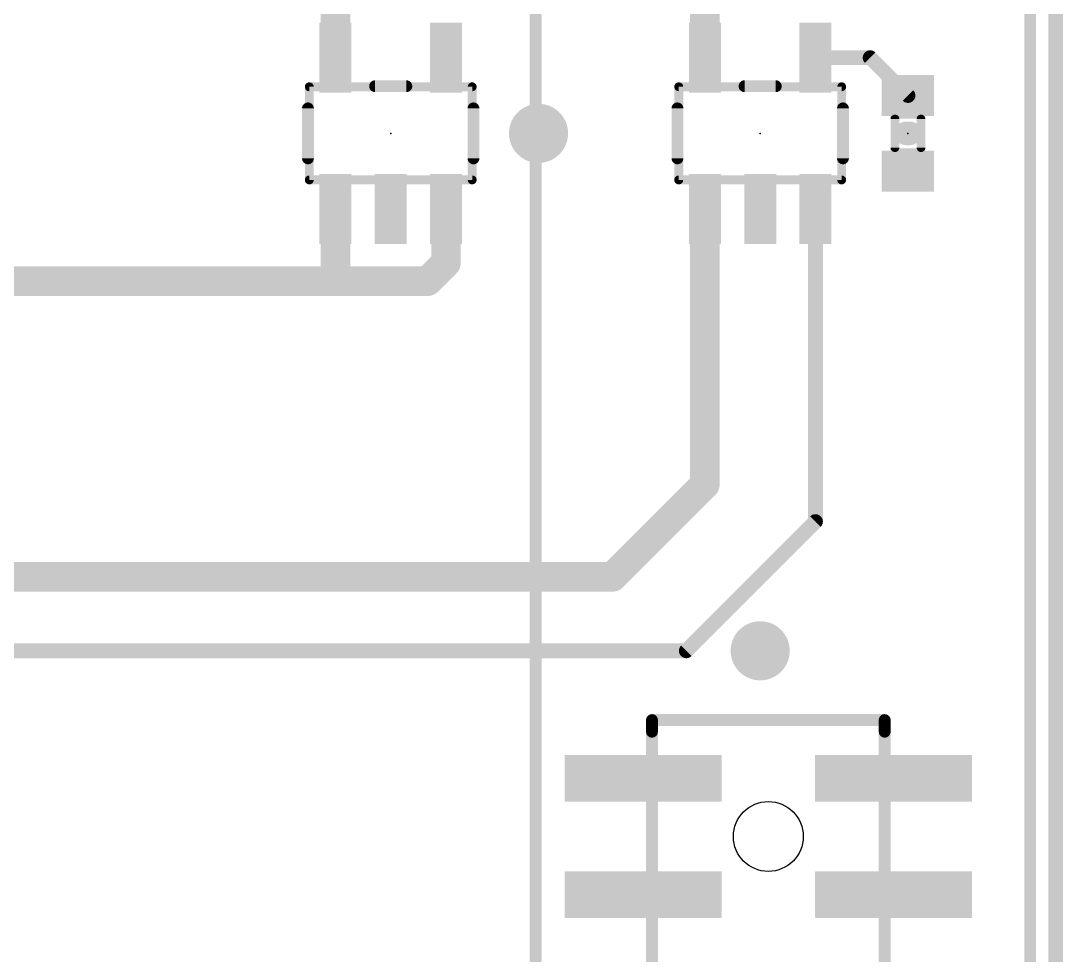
# Model space of a CAD drawing. Extents: x -3.8 to 55.5, y -10.2 to 68.5.
# Drawn here: x 37.58 to 55.5, y 25 to 41.05 of the extents above; entities that cross this region are included whole.
import ezdxf

# ---------------------------------------------------------------- set-up
doc = ezdxf.new("R2010")
doc.units = 0
for name, color, linetype in [('1', 12, 'CONTINUOUS'), ('16', 132, 'CONTINUOUS'), ('18', 110, 'CONTINUOUS'), ('20', 53, 'CONTINUOUS'), ('21', 41, 'CONTINUOUS'), ('23', 53, 'CONTINUOUS'), ('51', 53, 'CONTINUOUS')]:
    doc.layers.add(name, color=color, linetype=linetype)

# ---------------------------------------------------------------- blocks, each defined once
blk = doc.blocks.new('RECT')
blk.add_solid([(-0.5, -0.5), (0.5, -0.5), (-0.5, 0.5), (0.5, 0.5)])
blk = doc.blocks.new('ROUNDV')
at = {"const_width": 0.5}
blk.add_lwpolyline([(0, -0.25, 1), (0, 0.25, 1), (0, -0.25)], format="xyb", dxfattribs=at)

msp = doc.modelspace()

# ---------------------------------------------------------------- linework, layer by layer
at = {"layer": '1'}
for points, const_width in [([(55.372, 68.326), (55.372, -0.254)], 0.254), ([(42.992, 41.336), (42.992, 40.4161)], 0.508), ([(49.342, 41.336), (49.342, 40.4161)], 0.508), ([(52.1819, 40.4161), (51.242, 40.4161)], 0.254), ([(52.832, 39.766), (52.1819, 40.4161)], 0.254), ([(42.992, 37.8159), (42.992, 36.637)], 0.508), ([(44.892, 37.8159), (44.892, 36.891)], 0.508), ([(49.342, 37.8159), (49.342, 33.086)], 0.508), ([(51.242, 37.8159), (51.242, 32.446)], 0.254), ([(44.577, 36.576), (44.892, 36.891)], 0.508), ([(29.972, 36.576), (43.053, 36.576)], 0.508), ([(42.992, 36.637), (43.053, 36.576)], 0.508), ([(43.053, 36.576), (44.577, 36.576)], 0.508), ([(47.752, 31.496), (49.342, 33.086)], 0.508), ([(51.242, 32.446), (49.022, 30.226)], 0.254), ([(21.082, 31.496), (47.752, 31.496)], 0.508), ([(49.022, 30.226), (14.732, 30.226)], 0.254)]:
    msp.add_lwpolyline(points, dxfattribs=dict(at, const_width=const_width))
for points, const_width in [([(42.865, 40.4161, 1), (43.119, 40.4161)], 0.254), ([(49.215, 40.4161, 1), (49.469, 40.4161)], 0.254), ([(51.242, 40.4796, 1), (51.242, 40.3526)], 0.127), ([(52.2268, 40.461, 1), (52.137, 40.3712)], 0.127), ([(52.1819, 40.3526, 1), (52.1819, 40.4796)], 0.127), ([(52.7871, 39.7211, 1), (52.8769, 39.8109)], 0.127), ([(43.119, 37.8159, 1), (42.865, 37.8159)], 0.254), ([(45.019, 37.8159, 1), (44.765, 37.8159)], 0.254), ([(49.469, 37.8159, 1), (49.215, 37.8159)], 0.254), ([(51.3055, 37.8159, 1), (51.1785, 37.8159)], 0.127), ([(44.9818, 36.8012, 1), (44.8022, 36.9808)], 0.254), ([(44.765, 36.891, 1), (45.019, 36.891)], 0.254), ([(43.0818, 36.7268, 1), (42.9022, 36.5472)], 0.254), ([(42.865, 36.637, 1), (43.119, 36.637)], 0.254), ([(43.053, 36.703, 1), (43.053, 36.449)], 0.254), ([(42.9632, 36.4862, 1), (43.1428, 36.6658)], 0.254), ([(43.053, 36.449, 1), (43.053, 36.703)], 0.254), ([(44.4872, 36.6658, 1), (44.6668, 36.4862)], 0.254), ([(44.577, 36.449, 1), (44.577, 36.703)], 0.254), ([(49.4318, 32.9962, 1), (49.2522, 33.1758)], 0.254), ([(49.215, 33.086, 1), (49.469, 33.086)], 0.254), ([(51.1785, 32.446, 1), (51.3055, 32.446)], 0.127), ([(51.2869, 32.4011, 1), (51.1971, 32.4909)], 0.127), ([(47.6622, 31.5858, 1), (47.8418, 31.4062)], 0.254), ([(47.752, 31.369, 1), (47.752, 31.623)], 0.254), ([(48.9771, 30.2709, 1), (49.0669, 30.1811)], 0.127), ([(49.022, 30.1625, 1), (49.022, 30.2895)], 0.127)]:
    msp.add_lwpolyline(points, format="xyb", dxfattribs=dict(at, const_width=const_width))
at = {"layer": '16', "const_width": 0.254}
msp.add_lwpolyline([(55.372, 68.326), (55.372, -0.254)], dxfattribs=at)
at = {"layer": '20', "const_width": 0.2032}
msp.add_lwpolyline([(54.932, 0.036), (54.932, 68.036)], dxfattribs=at)
at = {"layer": '20'}
msp.add_circle((50.432, 27.036), 0.6, dxfattribs=at)
at = {"layer": '21'}
for points, const_width in [([(43.6736, 39.9264), (44.2104, 39.9264)], 0.2032), ([(50.0236, 39.9264), (50.5604, 39.9264)], 0.2032), ([(42.5196, 38.6866), (42.5196, 39.5454)], 0.2032), ([(45.3644, 39.5454), (45.3644, 38.6866)], 0.2032), ([(48.8696, 38.6866), (48.8696, 39.5454)], 0.2032), ([(51.7144, 39.5454), (51.7144, 38.6866)], 0.2032), ([(52.8625, 39.116), (52.8015, 39.116)], 0.4064), ([(52.432, 29.036), (48.432, 29.036)], 0.2032), ([(48.432, 29.036), (48.432, 28.836)], 0.2032), ([(52.432, 29.036), (52.432, 28.836)], 0.2032)]:
    msp.add_lwpolyline(points, dxfattribs=dict(at, const_width=const_width))
for points, const_width in [([(43.6736, 39.9772, 1), (43.6736, 39.8756)], 0.1016), ([(44.2104, 39.8756, 1), (44.2104, 39.9772)], 0.1016), ([(50.0236, 39.9772, 1), (50.0236, 39.8756)], 0.1016), ([(50.5604, 39.8756, 1), (50.5604, 39.9772)], 0.1016), ([(42.5704, 39.5454, 1), (42.4688, 39.5454)], 0.1016), ([(45.4152, 39.5454, 1), (45.3136, 39.5454)], 0.1016), ([(48.9204, 39.5454, 1), (48.8188, 39.5454)], 0.1016), ([(51.7652, 39.5454, 1), (51.6636, 39.5454)], 0.1016), ([(52.8015, 39.2176, 1), (52.8015, 39.0144)], 0.2032), ([(52.8625, 39.0144, 1), (52.8625, 39.2176)], 0.2032), ([(42.4688, 38.6866, 1), (42.5704, 38.6866)], 0.1016), ([(45.3136, 38.6866, 1), (45.4152, 38.6866)], 0.1016), ([(48.8188, 38.6866, 1), (48.9204, 38.6866)], 0.1016), ([(51.6636, 38.6866, 1), (51.7652, 38.6866)], 0.1016), ([(48.432, 29.0868, 1), (48.432, 28.9852)], 0.1016), ([(48.4828, 29.036, 1), (48.3812, 29.036)], 0.1016), ([(52.4828, 29.036, 1), (52.3812, 29.036)], 0.1016), ([(52.432, 28.9852, 1), (52.432, 29.0868)], 0.1016), ([(48.3812, 28.836, 1), (48.4828, 28.836)], 0.1016), ([(52.3812, 28.836, 1), (52.4828, 28.836)], 0.1016)]:
    msp.add_lwpolyline(points, format="xyb", dxfattribs=dict(at, const_width=const_width))
at = {"layer": '23'}
for p in [(43.942, 39.116), (50.292, 39.116), (52.832, 39.116)]:
    msp.add_point(p, dxfattribs=at)
at = {"layer": '51'}
for points, const_width in [([(46.432, 17.036), (46.432, 55.036)], 0.2032), ([(42.542, 39.916), (45.342, 39.916)], 0.1524), ([(42.542, 39.916), (42.542, 38.316)], 0.1524), ([(45.342, 39.916), (45.342, 38.316)], 0.1524), ([(48.892, 39.916), (51.692, 39.916)], 0.1524), ([(48.892, 39.916), (48.892, 38.316)], 0.1524), ([(51.692, 39.916), (51.692, 38.316)], 0.1524), ([(52.608, 38.871), (52.608, 39.361)], 0.1524), ([(53.056, 39.361), (53.056, 38.871)], 0.1524), ([(45.342, 38.316), (42.542, 38.316)], 0.1524), ([(51.692, 38.316), (48.892, 38.316)], 0.1524), ([(48.432, 13.036), (48.432, 29.036)], 0.2032), ([(48.432, 29.036), (52.432, 29.036)], 0.2032), ([(52.432, 29.036), (52.432, 13.036)], 0.2032)]:
    msp.add_lwpolyline(points, dxfattribs=dict(at, const_width=const_width))
for points, const_width in [([(42.542, 39.9541, 1), (42.542, 39.8779)], 0.0762), ([(42.5801, 39.916, 1), (42.5039, 39.916)], 0.0762), ([(45.3801, 39.916, 1), (45.3039, 39.916)], 0.0762), ([(45.342, 39.8779, 1), (45.342, 39.9541)], 0.0762), ([(48.892, 39.9541, 1), (48.892, 39.8779)], 0.0762), ([(48.9301, 39.916, 1), (48.8539, 39.916)], 0.0762), ([(51.7301, 39.916, 1), (51.6539, 39.916)], 0.0762), ([(51.692, 39.8779, 1), (51.692, 39.9541)], 0.0762), ([(52.6461, 39.361, 1), (52.5699, 39.361)], 0.0762), ([(53.0941, 39.361, 1), (53.0179, 39.361)], 0.0762), ([(52.5699, 38.871, 1), (52.6461, 38.871)], 0.0762), ([(53.0179, 38.871, 1), (53.0941, 38.871)], 0.0762), ([(42.542, 38.3541, 1), (42.542, 38.2779)], 0.0762), ([(42.5039, 38.316, 1), (42.5801, 38.316)], 0.0762), ([(45.3039, 38.316, 1), (45.3801, 38.316)], 0.0762), ([(45.342, 38.2779, 1), (45.342, 38.3541)], 0.0762), ([(48.892, 38.3541, 1), (48.892, 38.2779)], 0.0762), ([(48.8539, 38.316, 1), (48.9301, 38.316)], 0.0762), ([(51.6539, 38.316, 1), (51.7301, 38.316)], 0.0762), ([(51.692, 38.2779, 1), (51.692, 38.3541)], 0.0762), ([(48.4828, 29.036, 1), (48.3812, 29.036)], 0.1016), ([(48.432, 29.0868, 1), (48.432, 28.9852)], 0.1016), ([(52.4828, 29.036, 1), (52.3812, 29.036)], 0.1016), ([(52.432, 28.9852, 1), (52.432, 29.0868)], 0.1016)]:
    msp.add_lwpolyline(points, format="xyb", dxfattribs=dict(at, const_width=const_width))

# ---------------------------------------------------------------- block references
at = {"layer": '1', "xscale": 0.55, "yscale": 1.2}
for p in [(42.992, 40.4161), (44.892, 40.4161), (49.342, 40.4161), (51.242, 40.4161), (42.992, 37.8159), (43.942, 37.8159), (44.892, 37.8159), (49.342, 37.8159), (50.292, 37.8159), (51.242, 37.8159)]:
    msp.add_blockref('RECT', p, dxfattribs=at)
at = {"layer": '1'}
for p, xscale, yscale, rotation in [((52.832, 39.766), 0.7, 0.9, 270), ((52.832, 38.466), 0.7, 0.9, 270), ((48.282, 28.036), 2.7, 0.8, 180), ((52.582, 28.036), 2.7, 0.8, 180), ((48.282, 26.036), 2.7, 0.8, 180), ((52.582, 26.036), 2.7, 0.8, 180)]:
    msp.add_blockref('RECT', p, dxfattribs=dict(at, xscale=xscale, yscale=yscale, rotation=rotation))
at = {"layer": '18', "xscale": 1.016, "yscale": 1.016}
for p in [(46.482, 39.116), (46.482, 39.116), (50.292, 30.226), (50.292, 30.226)]:
    msp.add_blockref('ROUNDV', p, dxfattribs=at)
at = {"layer": '51', "xscale": 0.5, "yscale": 0.65}
for p in [(42.992, 40.291), (44.892, 40.291), (49.342, 40.291), (51.242, 40.291), (42.992, 37.941), (43.942, 37.941), (44.892, 37.941), (49.342, 37.941), (50.292, 37.941), (51.242, 37.941)]:
    msp.add_blockref('RECT', p, dxfattribs=at)
at = {"layer": '51', "xscale": 0.3, "yscale": 0.5999, "rotation": 270}
for p in [(52.8272, 39.52), (52.8272, 38.7072)]:
    msp.add_blockref('RECT', p, dxfattribs=at)

doc.saveas('drawing.dxf')
